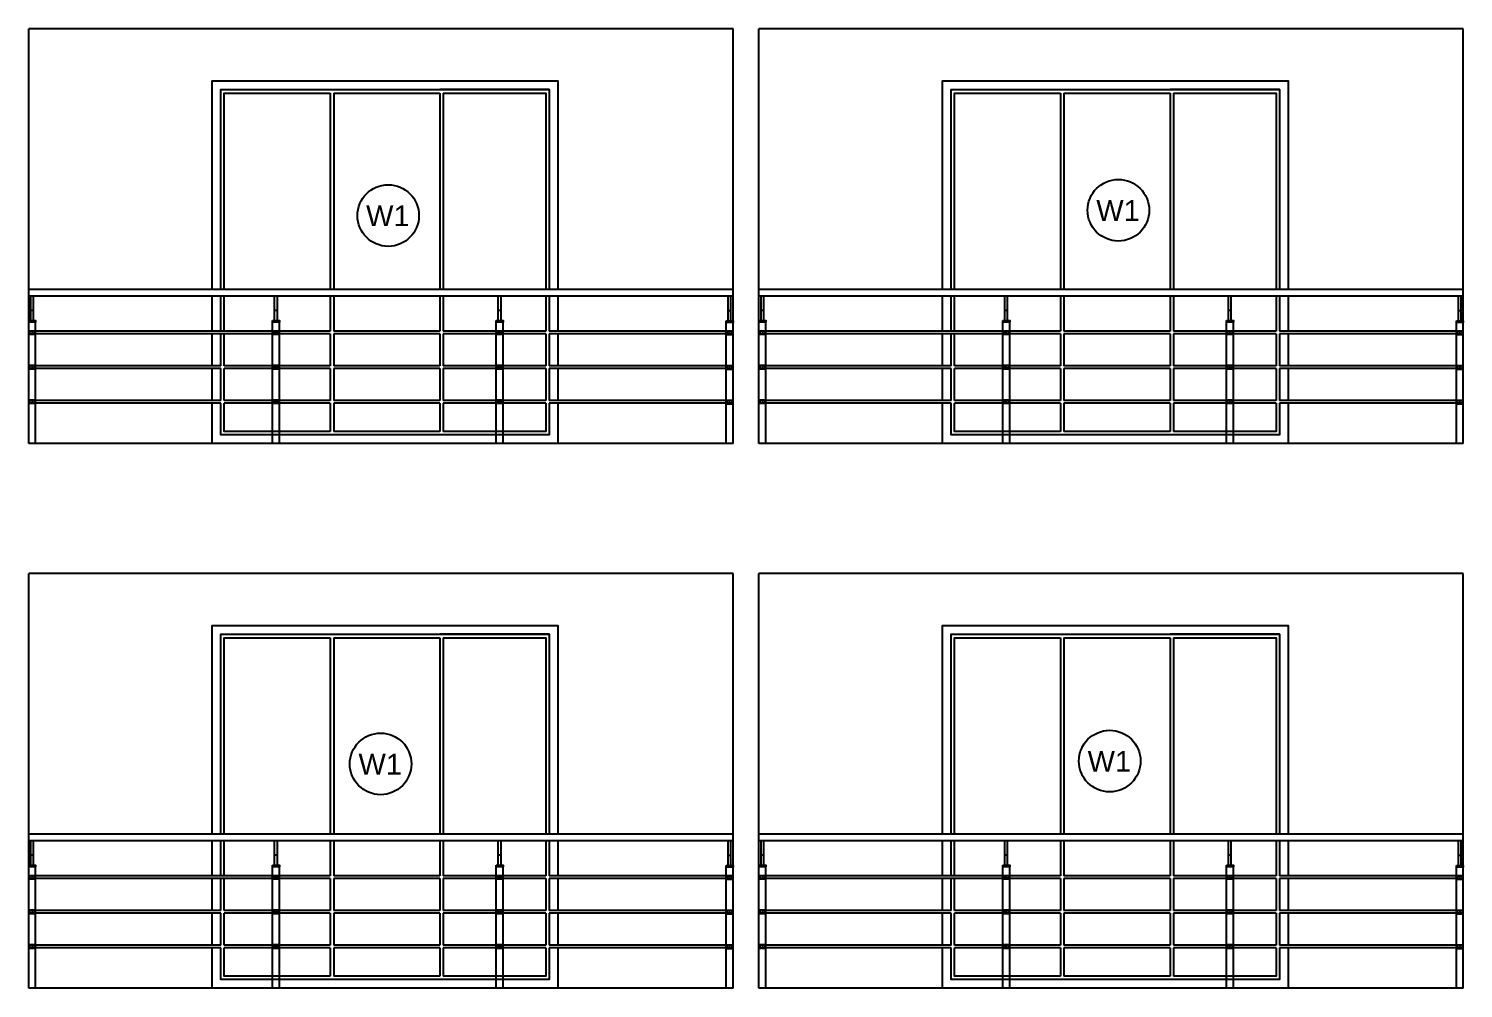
# Model space of a CAD drawing. Header units: millimetres. Extents: x -1932176 to 78768, y -1967 to 1266654.
# Drawn here: x -455554 to -447254, y 401462 to 407011 of the extents above; entities that cross this region are included whole.
import ezdxf

# ---------------------------------------------------------------- set-up
doc = ezdxf.new("R2010")
doc.units = ezdxf.units.MM
doc.layers.add('railing', color=212, linetype='Continuous', lineweight=25)
doc.styles.get("Standard").update_dxf_attribs({"font": 'arial.ttf'})

# ---------------------------------------------------------------- blocks, each defined once
blk = doc.blocks.new('ригеледержатель')
at = {"layer": 'railing', "ltscale": 10}
blk.add_lwpolyline([(148239.9, 1192434.6), (148269.9, 1192434.6), (148269.9, 1192416.6), (148239.9, 1192416.6)], close=True, dxfattribs=at)
blk.add_circle((148254.9, 1192425.6), 3, dxfattribs=at)

msp = doc.modelspace()

# ---------------------------------------------------------------- linework, layer by layer
at = {"ltscale": 30}
for p, q in [((-455554.05056, 404611.67608), (-455554.05056, 407011.20508)), ((-451479.05056, 407011.20508), (-455554.05056, 407011.20508)), ((-451479.05056, 404611.67608), (-451479.05056, 407011.20508)), ((-451329.05056, 404611.67608), (-451329.05056, 407011.20508)), ((-447254.05056, 407011.20508), (-451329.05056, 407011.20508)), ((-447254.05056, 404611.67608), (-447254.05056, 407011.20508)), ((-454442.36553, 406659.17608), (-452542.36553, 406659.17608)), ((-454442.36553, 406659.17608), (-453809.36553, 406659.17608)), ((-453809.36553, 406639.17608), (-453809.36553, 405503.70508)), ((-453789.36553, 406639.17608), (-453789.36553, 405503.70508)), ((-452542.36553, 406659.17608), (-453175.36553, 406659.17608)), ((-453175.36553, 406639.17608), (-453175.36553, 405503.70508)), ((-453155.36553, 406639.17608), (-453155.36553, 405503.70508)), ((-452542.36553, 406659.17608), (-452542.36553, 406184.47812)), ((-450217.36553, 406659.17608), (-448317.36553, 406659.17608)), ((-450217.36553, 406659.17608), (-449584.36553, 406659.17608)), ((-449584.36553, 406639.17608), (-449584.36553, 405503.70508)), ((-449564.36553, 406639.17608), (-449564.36553, 405503.70508)), ((-448317.36553, 406659.17608), (-448950.36553, 406659.17608)), ((-448950.36553, 406639.17608), (-448950.36553, 405503.70508)), ((-448930.36553, 406639.17608), (-448930.36553, 405503.70508)), ((-448317.36553, 406659.17608), (-448317.36553, 406184.47812)), ((-451479.05056, 405503.70508), (-455554.05056, 405503.70508)), ((-451479.05056, 405463.70508), (-455554.05056, 405463.70508)), ((-453809.36553, 405463.70508), (-453809.36553, 405261.70508)), ((-453789.36553, 405463.70508), (-453789.36553, 405261.70508)), ((-453175.36553, 405463.70508), (-453175.36553, 405261.70508)), ((-453155.36553, 405463.70508), (-453155.36553, 405261.70508)), ((-447254.05056, 405503.70508), (-451329.05056, 405503.70508)), ((-447254.05056, 405463.70508), (-451329.05056, 405463.70508)), ((-449584.36553, 405463.70508), (-449584.36553, 405261.70508)), ((-449564.36553, 405463.70508), (-449564.36553, 405261.70508)), ((-448950.36553, 405463.70508), (-448950.36553, 405261.70508)), ((-448930.36553, 405463.70508), (-448930.36553, 405261.70508)), ((-453809.36553, 405261.70508), (-455554.05056, 405261.70508)), ((-453809.36553, 405245.70508), (-455554.05056, 405245.70508)), ((-453809.36553, 405245.70508), (-453809.36553, 405061.70508)), ((-453175.36553, 405261.70508), (-453789.36553, 405261.70508)), ((-453789.36553, 405245.70508), (-453789.36553, 405061.70508)), ((-453175.36553, 405245.70508), (-453789.36553, 405245.70508)), ((-453175.36553, 405245.70508), (-453175.36553, 405061.70508)), ((-452562.36553, 405261.70508), (-453155.36553, 405261.70508)), ((-453155.36553, 405245.70508), (-453155.36553, 405061.70508)), ((-452562.36553, 405245.70508), (-453155.36553, 405245.70508)), ((-451479.05056, 405261.70508), (-452542.36553, 405261.70508)), ((-451479.05056, 405245.70508), (-452542.36553, 405245.70508)), ((-449584.36553, 405261.70508), (-451329.05056, 405261.70508)), ((-449584.36553, 405245.70508), (-451329.05056, 405245.70508)), ((-449584.36553, 405245.70508), (-449584.36553, 405061.70508)), ((-448950.36553, 405261.70508), (-449564.36553, 405261.70508)), ((-449564.36553, 405245.70508), (-449564.36553, 405061.70508)), ((-448950.36553, 405245.70508), (-449564.36553, 405245.70508)), ((-448950.36553, 405245.70508), (-448950.36553, 405061.70508)), ((-448337.36553, 405261.70508), (-448930.36553, 405261.70508)), ((-448930.36553, 405245.70508), (-448930.36553, 405061.70508)), ((-448337.36553, 405245.70508), (-448930.36553, 405245.70508)), ((-447254.05056, 405261.70508), (-448317.36553, 405261.70508)), ((-447254.05056, 405245.70508), (-448317.36553, 405245.70508)), ((-454442.36553, 405061.70508), (-455554.05056, 405061.70508)), ((-454442.36553, 405045.70508), (-455554.05056, 405045.70508)), ((-453809.36553, 405061.70508), (-454422.36553, 405061.70508)), ((-453809.36553, 405045.70508), (-454422.36553, 405045.70508)), ((-453809.36553, 405045.70508), (-453809.36553, 404861.70508)), ((-453175.36553, 405061.70508), (-453789.36553, 405061.70508)), ((-453789.36553, 405045.70508), (-453789.36553, 404861.70508)), ((-453175.36553, 405045.70508), (-453789.36553, 405045.70508)), ((-453175.36553, 405045.70508), (-453175.36553, 404861.70508)), ((-452562.36553, 405061.70508), (-453155.36553, 405061.70508)), ((-453155.36553, 405045.70508), (-453155.36553, 404861.70508)), ((-452562.36553, 405045.70508), (-453155.36553, 405045.70508)), ((-451479.05056, 405061.70508), (-452542.36553, 405061.70508)), ((-451479.05056, 405045.70508), (-452542.36553, 405045.70508)), ((-450217.36553, 405061.70508), (-451329.05056, 405061.70508)), ((-450217.36553, 405045.70508), (-451329.05056, 405045.70508)), ((-449584.36553, 405061.70508), (-450197.36553, 405061.70508)), ((-449584.36553, 405045.70508), (-450197.36553, 405045.70508)), ((-449584.36553, 405045.70508), (-449584.36553, 404861.70508)), ((-448950.36553, 405061.70508), (-449564.36553, 405061.70508)), ((-449564.36553, 405045.70508), (-449564.36553, 404861.70508)), ((-448950.36553, 405045.70508), (-449564.36553, 405045.70508)), ((-448950.36553, 405045.70508), (-448950.36553, 404861.70508)), ((-448337.36553, 405061.70508), (-448930.36553, 405061.70508)), ((-448930.36553, 405045.70508), (-448930.36553, 404861.70508)), ((-448337.36553, 405045.70508), (-448930.36553, 405045.70508)), ((-447254.05056, 405061.70508), (-448317.36553, 405061.70508)), ((-447254.05056, 405045.70508), (-448317.36553, 405045.70508)), ((-454442.36553, 404861.70508), (-455554.05056, 404861.70508)), ((-454442.36553, 404845.70508), (-455554.05056, 404845.70508)), ((-453809.36553, 404861.70508), (-454422.36553, 404861.70508)), ((-453809.36553, 404845.70508), (-454422.36553, 404845.70508)), ((-453809.36553, 404845.70508), (-453809.36553, 404681.67608)), ((-453175.36553, 404861.70508), (-453789.36553, 404861.70508)), ((-453789.36553, 404845.70508), (-453789.36553, 404681.67608)), ((-453175.36553, 404845.70508), (-453789.36553, 404845.70508)), ((-453175.36553, 404845.70508), (-453175.36553, 404681.67608)), ((-452562.36553, 404861.70508), (-453155.36553, 404861.70508)), ((-453155.36553, 404845.70508), (-453155.36553, 404681.67608)), ((-452562.36553, 404845.70508), (-453155.36553, 404845.70508)), ((-451479.05056, 404861.70508), (-452542.36553, 404861.70508)), ((-451479.05056, 404845.70508), (-452542.36553, 404845.70508)), ((-450217.36553, 404861.70508), (-451329.05056, 404861.70508)), ((-450217.36553, 404845.70508), (-451329.05056, 404845.70508)), ((-449584.36553, 404861.70508), (-450197.36553, 404861.70508)), ((-449584.36553, 404845.70508), (-450197.36553, 404845.70508)), ((-449584.36553, 404845.70508), (-449584.36553, 404681.67608)), ((-448950.36553, 404861.70508), (-449564.36553, 404861.70508)), ((-449564.36553, 404845.70508), (-449564.36553, 404681.67608)), ((-448950.36553, 404845.70508), (-449564.36553, 404845.70508)), ((-448950.36553, 404845.70508), (-448950.36553, 404681.67608)), ((-448337.36553, 404861.70508), (-448930.36553, 404861.70508)), ((-448930.36553, 404845.70508), (-448930.36553, 404681.67608)), ((-448337.36553, 404845.70508), (-448930.36553, 404845.70508)), ((-447254.05056, 404861.70508), (-448317.36553, 404861.70508)), ((-447254.05056, 404845.70508), (-448317.36553, 404845.70508)), ((-451479.05056, 404611.67608), (-455554.05056, 404611.67608)), ((-447254.05056, 404611.67608), (-451329.05056, 404611.67608)), ((-455554.05056, 401461.67608), (-455554.05056, 403861.20508)), ((-451479.05056, 403861.20508), (-455554.05056, 403861.20508)), ((-451479.05056, 401461.67608), (-451479.05056, 403861.20508)), ((-451329.05056, 401461.67608), (-451329.05056, 403861.20508)), ((-447254.05056, 403861.20508), (-451329.05056, 403861.20508)), ((-447254.05056, 401461.67608), (-447254.05056, 403861.20508)), ((-454442.36553, 403509.17608), (-452542.36553, 403509.17608)), ((-454442.36553, 403509.17608), (-453809.36553, 403509.17608)), ((-453809.36553, 403489.17608), (-453809.36553, 402353.70508)), ((-453789.36553, 403489.17608), (-453789.36553, 402353.70508)), ((-452542.36553, 403509.17608), (-453175.36553, 403509.17608)), ((-453175.36553, 403489.17608), (-453175.36553, 402353.70508)), ((-453155.36553, 403489.17608), (-453155.36553, 402353.70508)), ((-452542.36553, 403509.17608), (-452542.36553, 403034.47812)), ((-450217.36553, 403509.17608), (-448317.36553, 403509.17608)), ((-450217.36553, 403509.17608), (-449584.36553, 403509.17608)), ((-449584.36553, 403489.17608), (-449584.36553, 402353.70508)), ((-449564.36553, 403489.17608), (-449564.36553, 402353.70508)), ((-448317.36553, 403509.17608), (-448950.36553, 403509.17608)), ((-448950.36553, 403489.17608), (-448950.36553, 402353.70508)), ((-448930.36553, 403489.17608), (-448930.36553, 402353.70508)), ((-448317.36553, 403509.17608), (-448317.36553, 403034.47812)), ((-451479.05056, 402353.70508), (-455554.05056, 402353.70508)), ((-451479.05056, 402313.70508), (-455554.05056, 402313.70508)), ((-453809.36553, 402313.70508), (-453809.36553, 402111.70508)), ((-453789.36553, 402313.70508), (-453789.36553, 402111.70508)), ((-453175.36553, 402313.70508), (-453175.36553, 402111.70508)), ((-453155.36553, 402313.70508), (-453155.36553, 402111.70508)), ((-447254.05056, 402353.70508), (-451329.05056, 402353.70508)), ((-447254.05056, 402313.70508), (-451329.05056, 402313.70508)), ((-449584.36553, 402313.70508), (-449584.36553, 402111.70508)), ((-449564.36553, 402313.70508), (-449564.36553, 402111.70508)), ((-448950.36553, 402313.70508), (-448950.36553, 402111.70508)), ((-448930.36553, 402313.70508), (-448930.36553, 402111.70508)), ((-453809.36553, 402111.70508), (-455554.05056, 402111.70508)), ((-453809.36553, 402095.70508), (-455554.05056, 402095.70508)), ((-453809.36553, 402095.70508), (-453809.36553, 401911.70508)), ((-453175.36553, 402111.70508), (-453789.36553, 402111.70508)), ((-453789.36553, 402095.70508), (-453789.36553, 401911.70508)), ((-453175.36553, 402095.70508), (-453789.36553, 402095.70508)), ((-453175.36553, 402095.70508), (-453175.36553, 401911.70508)), ((-452562.36553, 402111.70508), (-453155.36553, 402111.70508)), ((-453155.36553, 402095.70508), (-453155.36553, 401911.70508)), ((-452562.36553, 402095.70508), (-453155.36553, 402095.70508)), ((-451479.05056, 402111.70508), (-452542.36553, 402111.70508)), ((-451479.05056, 402095.70508), (-452542.36553, 402095.70508)), ((-449584.36553, 402111.70508), (-451329.05056, 402111.70508)), ((-449584.36553, 402095.70508), (-451329.05056, 402095.70508)), ((-449584.36553, 402095.70508), (-449584.36553, 401911.70508)), ((-448950.36553, 402111.70508), (-449564.36553, 402111.70508)), ((-449564.36553, 402095.70508), (-449564.36553, 401911.70508)), ((-448950.36553, 402095.70508), (-449564.36553, 402095.70508)), ((-448950.36553, 402095.70508), (-448950.36553, 401911.70508)), ((-448337.36553, 402111.70508), (-448930.36553, 402111.70508)), ((-448930.36553, 402095.70508), (-448930.36553, 401911.70508)), ((-448337.36553, 402095.70508), (-448930.36553, 402095.70508)), ((-447254.05056, 402111.70508), (-448317.36553, 402111.70508)), ((-447254.05056, 402095.70508), (-448317.36553, 402095.70508)), ((-454442.36553, 401911.70508), (-455554.05056, 401911.70508)), ((-454442.36553, 401895.70508), (-455554.05056, 401895.70508)), ((-453809.36553, 401911.70508), (-454422.36553, 401911.70508)), ((-453809.36553, 401895.70508), (-454422.36553, 401895.70508)), ((-453809.36553, 401895.70508), (-453809.36553, 401711.70508)), ((-453175.36553, 401911.70508), (-453789.36553, 401911.70508)), ((-453789.36553, 401895.70508), (-453789.36553, 401711.70508)), ((-453175.36553, 401895.70508), (-453789.36553, 401895.70508)), ((-453175.36553, 401895.70508), (-453175.36553, 401711.70508)), ((-452562.36553, 401911.70508), (-453155.36553, 401911.70508)), ((-453155.36553, 401895.70508), (-453155.36553, 401711.70508)), ((-452562.36553, 401895.70508), (-453155.36553, 401895.70508)), ((-451479.05056, 401911.70508), (-452542.36553, 401911.70508)), ((-451479.05056, 401895.70508), (-452542.36553, 401895.70508)), ((-450217.36553, 401911.70508), (-451329.05056, 401911.70508)), ((-450217.36553, 401895.70508), (-451329.05056, 401895.70508)), ((-449584.36553, 401911.70508), (-450197.36553, 401911.70508)), ((-449584.36553, 401895.70508), (-450197.36553, 401895.70508)), ((-449584.36553, 401895.70508), (-449584.36553, 401711.70508)), ((-448950.36553, 401911.70508), (-449564.36553, 401911.70508)), ((-449564.36553, 401895.70508), (-449564.36553, 401711.70508)), ((-448950.36553, 401895.70508), (-449564.36553, 401895.70508)), ((-448950.36553, 401895.70508), (-448950.36553, 401711.70508)), ((-448337.36553, 401911.70508), (-448930.36553, 401911.70508)), ((-448930.36553, 401895.70508), (-448930.36553, 401711.70508)), ((-448337.36553, 401895.70508), (-448930.36553, 401895.70508)), ((-447254.05056, 401911.70508), (-448317.36553, 401911.70508)), ((-447254.05056, 401895.70508), (-448317.36553, 401895.70508)), ((-454442.36553, 401711.70508), (-455554.05056, 401711.70508)), ((-454442.36553, 401695.70508), (-455554.05056, 401695.70508)), ((-453809.36553, 401711.70508), (-454422.36553, 401711.70508)), ((-453809.36553, 401695.70508), (-454422.36553, 401695.70508)), ((-453809.36553, 401695.70508), (-453809.36553, 401531.67608)), ((-453175.36553, 401711.70508), (-453789.36553, 401711.70508)), ((-453789.36553, 401695.70508), (-453789.36553, 401531.67608)), ((-453175.36553, 401695.70508), (-453789.36553, 401695.70508)), ((-453175.36553, 401695.70508), (-453175.36553, 401531.67608)), ((-452562.36553, 401711.70508), (-453155.36553, 401711.70508)), ((-453155.36553, 401695.70508), (-453155.36553, 401531.67608)), ((-452562.36553, 401695.70508), (-453155.36553, 401695.70508)), ((-451479.05056, 401711.70508), (-452542.36553, 401711.70508)), ((-451479.05056, 401695.70508), (-452542.36553, 401695.70508)), ((-450217.36553, 401711.70508), (-451329.05056, 401711.70508)), ((-450217.36553, 401695.70508), (-451329.05056, 401695.70508)), ((-449584.36553, 401711.70508), (-450197.36553, 401711.70508)), ((-449584.36553, 401695.70508), (-450197.36553, 401695.70508)), ((-449584.36553, 401695.70508), (-449584.36553, 401531.67608)), ((-448950.36553, 401711.70508), (-449564.36553, 401711.70508)), ((-449564.36553, 401695.70508), (-449564.36553, 401531.67608)), ((-448950.36553, 401695.70508), (-449564.36553, 401695.70508)), ((-448950.36553, 401695.70508), (-448950.36553, 401531.67608)), ((-448337.36553, 401711.70508), (-448930.36553, 401711.70508)), ((-448930.36553, 401695.70508), (-448930.36553, 401531.67608)), ((-448337.36553, 401695.70508), (-448930.36553, 401695.70508)), ((-447254.05056, 401711.70508), (-448317.36553, 401711.70508)), ((-447254.05056, 401695.70508), (-448317.36553, 401695.70508)), ((-451479.05056, 401461.67608), (-455554.05056, 401461.67608)), ((-447254.05056, 401461.67608), (-451329.05056, 401461.67608))]:
    msp.add_line(p, q, dxfattribs=at)
at = {"ltscale": 10}
for p, q in [((-455542.05056, 405323.70508), (-455542.05056, 405463.70508)), ((-455526.05056, 405323.70508), (-455526.05056, 405463.70508)), ((-454131.25133, 405323.70508), (-454131.25133, 405463.70508)), ((-454115.25133, 405323.70508), (-454115.25133, 405463.70508)), ((-452837.34831, 405323.70508), (-452837.34831, 405463.70508)), ((-452821.34831, 405323.70508), (-452821.34831, 405463.70508)), ((-451507.05056, 405321.67608), (-451507.05056, 405463.70508)), ((-451491.05056, 405321.67608), (-451491.05056, 405463.70508)), ((-451317.05056, 405323.70508), (-451317.05056, 405463.70508)), ((-451301.05056, 405323.70508), (-451301.05056, 405463.70508)), ((-449906.25133, 405323.70508), (-449906.25133, 405463.70508)), ((-449890.25133, 405323.70508), (-449890.25133, 405463.70508)), ((-448612.34831, 405323.70508), (-448612.34831, 405463.70508)), ((-448596.34831, 405323.70508), (-448596.34831, 405463.70508)), ((-447282.05056, 405321.67608), (-447282.05056, 405463.70508)), ((-447266.05056, 405321.67608), (-447266.05056, 405463.70508)), ((-455554.05056, 405261.70508), (-455554.05056, 405313.70508)), ((-455514.05056, 405261.70508), (-455514.05056, 405313.70508)), ((-454143.25133, 405261.70508), (-454143.25133, 405313.70508)), ((-454103.25133, 405261.70508), (-454103.25133, 405313.70508)), ((-452849.34831, 405261.70508), (-452849.34831, 405313.70508)), ((-452809.34831, 405261.70508), (-452809.34831, 405313.70508)), ((-451519.05056, 405259.67608), (-451519.05056, 405311.67608)), ((-451479.05056, 405259.67608), (-451479.05056, 405311.67608)), ((-451329.05056, 405261.70508), (-451329.05056, 405313.70508)), ((-451289.05056, 405261.70508), (-451289.05056, 405313.70508)), ((-449918.25133, 405261.70508), (-449918.25133, 405313.70508)), ((-449878.25133, 405261.70508), (-449878.25133, 405313.70508)), ((-448624.34831, 405261.70508), (-448624.34831, 405313.70508)), ((-448584.34831, 405261.70508), (-448584.34831, 405313.70508)), ((-447294.05056, 405259.67608), (-447294.05056, 405311.67608)), ((-447254.05056, 405259.67608), (-447254.05056, 405311.67608)), ((-455554.05056, 405061.70508), (-455554.05056, 405261.70508)), ((-455514.05056, 405061.70508), (-455514.05056, 405245.70508)), ((-454143.25133, 405061.70508), (-454143.25133, 405261.70508)), ((-454103.25133, 405061.70508), (-454103.25133, 405245.70508)), ((-452849.34831, 405061.70508), (-452849.34831, 405261.70508)), ((-452809.34831, 405061.70508), (-452809.34831, 405245.70508)), ((-451519.05056, 405059.67608), (-451519.05056, 405259.67608)), ((-451479.05056, 405059.67608), (-451479.05056, 405243.67608)), ((-451329.05056, 405061.70508), (-451329.05056, 405261.70508)), ((-451289.05056, 405061.70508), (-451289.05056, 405245.70508)), ((-449918.25133, 405061.70508), (-449918.25133, 405261.70508)), ((-449878.25133, 405061.70508), (-449878.25133, 405245.70508)), ((-448624.34831, 405061.70508), (-448624.34831, 405261.70508)), ((-448584.34831, 405061.70508), (-448584.34831, 405245.70508)), ((-447294.05056, 405059.67608), (-447294.05056, 405259.67608)), ((-447254.05056, 405059.67608), (-447254.05056, 405243.67608)), ((-455554.05056, 404861.70508), (-455554.05056, 405061.70508)), ((-455514.05056, 404861.70508), (-455514.05056, 405045.70508)), ((-454143.25133, 404861.70508), (-454143.25133, 405061.70508)), ((-454103.25133, 404861.70508), (-454103.25133, 405045.70508)), ((-452849.34831, 404861.70508), (-452849.34831, 405061.70508)), ((-452809.34831, 404861.70508), (-452809.34831, 405045.70508)), ((-451519.05056, 404859.67608), (-451519.05056, 405059.67608)), ((-451479.05056, 404859.67608), (-451479.05056, 405043.67608)), ((-451329.05056, 404861.70508), (-451329.05056, 405061.70508)), ((-451289.05056, 404861.70508), (-451289.05056, 405045.70508)), ((-449918.25133, 404861.70508), (-449918.25133, 405061.70508)), ((-449878.25133, 404861.70508), (-449878.25133, 405045.70508)), ((-448624.34831, 404861.70508), (-448624.34831, 405061.70508)), ((-448584.34831, 404861.70508), (-448584.34831, 405045.70508)), ((-447294.05056, 404859.67608), (-447294.05056, 405059.67608)), ((-447254.05056, 404859.67608), (-447254.05056, 405043.67608)), ((-455554.05056, 404611.67608), (-455554.05056, 404861.70508)), ((-455514.05056, 404613.70508), (-455514.05056, 404845.70508)), ((-454143.25133, 404611.67608), (-454143.25133, 404861.70508)), ((-454103.25133, 404613.70508), (-454103.25133, 404845.70508)), ((-452849.34831, 404611.67608), (-452849.34831, 404861.70508)), ((-452809.34831, 404613.70508), (-452809.34831, 404845.70508)), ((-451519.05056, 404611.67608), (-451519.05056, 404859.67608)), ((-451479.05056, 404611.67608), (-451479.05056, 404843.67608)), ((-451329.05056, 404611.67608), (-451329.05056, 404861.70508)), ((-451289.05056, 404613.70508), (-451289.05056, 404845.70508)), ((-449918.25133, 404611.67608), (-449918.25133, 404861.70508)), ((-449878.25133, 404613.70508), (-449878.25133, 404845.70508)), ((-448624.34831, 404611.67608), (-448624.34831, 404861.70508)), ((-448584.34831, 404613.70508), (-448584.34831, 404845.70508)), ((-447294.05056, 404611.67608), (-447294.05056, 404859.67608)), ((-447254.05056, 404611.67608), (-447254.05056, 404843.67608)), ((-455542.05056, 402173.70508), (-455542.05056, 402313.70508)), ((-455526.05056, 402173.70508), (-455526.05056, 402313.70508)), ((-454131.25133, 402173.70508), (-454131.25133, 402313.70508)), ((-454115.25133, 402173.70508), (-454115.25133, 402313.70508)), ((-452837.34831, 402173.70508), (-452837.34831, 402313.70508)), ((-452821.34831, 402173.70508), (-452821.34831, 402313.70508)), ((-451507.05056, 402171.67608), (-451507.05056, 402313.70508)), ((-451491.05056, 402171.67608), (-451491.05056, 402313.70508)), ((-451317.05056, 402173.70508), (-451317.05056, 402313.70508)), ((-451301.05056, 402173.70508), (-451301.05056, 402313.70508)), ((-449906.25133, 402173.70508), (-449906.25133, 402313.70508)), ((-449890.25133, 402173.70508), (-449890.25133, 402313.70508)), ((-448612.34831, 402173.70508), (-448612.34831, 402313.70508)), ((-448596.34831, 402173.70508), (-448596.34831, 402313.70508)), ((-447282.05056, 402171.67608), (-447282.05056, 402313.70508)), ((-447266.05056, 402171.67608), (-447266.05056, 402313.70508)), ((-455554.05056, 402111.70508), (-455554.05056, 402163.70508)), ((-455514.05056, 402111.70508), (-455514.05056, 402163.70508)), ((-454143.25133, 402111.70508), (-454143.25133, 402163.70508)), ((-454103.25133, 402111.70508), (-454103.25133, 402163.70508)), ((-452849.34831, 402111.70508), (-452849.34831, 402163.70508)), ((-452809.34831, 402111.70508), (-452809.34831, 402163.70508)), ((-451519.05056, 402109.67608), (-451519.05056, 402161.67608)), ((-451479.05056, 402109.67608), (-451479.05056, 402161.67608)), ((-451329.05056, 402111.70508), (-451329.05056, 402163.70508)), ((-451289.05056, 402111.70508), (-451289.05056, 402163.70508)), ((-449918.25133, 402111.70508), (-449918.25133, 402163.70508)), ((-449878.25133, 402111.70508), (-449878.25133, 402163.70508)), ((-448624.34831, 402111.70508), (-448624.34831, 402163.70508)), ((-448584.34831, 402111.70508), (-448584.34831, 402163.70508)), ((-447294.05056, 402109.67608), (-447294.05056, 402161.67608)), ((-447254.05056, 402109.67608), (-447254.05056, 402161.67608)), ((-455554.05056, 401911.70508), (-455554.05056, 402111.70508)), ((-455514.05056, 401911.70508), (-455514.05056, 402095.70508)), ((-454143.25133, 401911.70508), (-454143.25133, 402111.70508)), ((-454103.25133, 401911.70508), (-454103.25133, 402095.70508)), ((-452849.34831, 401911.70508), (-452849.34831, 402111.70508)), ((-452809.34831, 401911.70508), (-452809.34831, 402095.70508)), ((-451519.05056, 401909.67608), (-451519.05056, 402109.67608)), ((-451479.05056, 401909.67608), (-451479.05056, 402093.67608)), ((-451329.05056, 401911.70508), (-451329.05056, 402111.70508)), ((-451289.05056, 401911.70508), (-451289.05056, 402095.70508)), ((-449918.25133, 401911.70508), (-449918.25133, 402111.70508)), ((-449878.25133, 401911.70508), (-449878.25133, 402095.70508)), ((-448624.34831, 401911.70508), (-448624.34831, 402111.70508)), ((-448584.34831, 401911.70508), (-448584.34831, 402095.70508)), ((-447294.05056, 401909.67608), (-447294.05056, 402109.67608)), ((-447254.05056, 401909.67608), (-447254.05056, 402093.67608)), ((-455554.05056, 401711.70508), (-455554.05056, 401911.70508)), ((-455514.05056, 401711.70508), (-455514.05056, 401895.70508)), ((-454143.25133, 401711.70508), (-454143.25133, 401911.70508)), ((-454103.25133, 401711.70508), (-454103.25133, 401895.70508)), ((-452849.34831, 401711.70508), (-452849.34831, 401911.70508)), ((-452809.34831, 401711.70508), (-452809.34831, 401895.70508)), ((-451519.05056, 401709.67608), (-451519.05056, 401909.67608)), ((-451479.05056, 401709.67608), (-451479.05056, 401893.67608)), ((-451329.05056, 401711.70508), (-451329.05056, 401911.70508)), ((-451289.05056, 401711.70508), (-451289.05056, 401895.70508)), ((-449918.25133, 401711.70508), (-449918.25133, 401911.70508)), ((-449878.25133, 401711.70508), (-449878.25133, 401895.70508)), ((-448624.34831, 401711.70508), (-448624.34831, 401911.70508)), ((-448584.34831, 401711.70508), (-448584.34831, 401895.70508)), ((-447294.05056, 401709.67608), (-447294.05056, 401909.67608)), ((-447254.05056, 401709.67608), (-447254.05056, 401893.67608)), ((-455554.05056, 401461.67608), (-455554.05056, 401711.70508)), ((-455514.05056, 401463.70508), (-455514.05056, 401695.70508)), ((-454143.25133, 401461.67608), (-454143.25133, 401711.70508)), ((-454103.25133, 401463.70508), (-454103.25133, 401695.70508)), ((-452849.34831, 401461.67608), (-452849.34831, 401711.70508)), ((-452809.34831, 401463.70508), (-452809.34831, 401695.70508)), ((-451519.05056, 401461.67608), (-451519.05056, 401709.67608)), ((-451479.05056, 401461.67608), (-451479.05056, 401693.67608)), ((-451329.05056, 401461.67608), (-451329.05056, 401711.70508)), ((-451289.05056, 401463.70508), (-451289.05056, 401695.70508)), ((-449918.25133, 401461.67608), (-449918.25133, 401711.70508)), ((-449878.25133, 401463.70508), (-449878.25133, 401695.70508)), ((-448624.34831, 401461.67608), (-448624.34831, 401711.70508)), ((-448584.34831, 401463.70508), (-448584.34831, 401695.70508)), ((-447294.05056, 401461.67608), (-447294.05056, 401709.67608)), ((-447254.05056, 401461.67608), (-447254.05056, 401693.67608))]:
    msp.add_line(p, q, dxfattribs=at)
at = {"ltscale": 100}
for p, q in [((-455542.05056, 405383.70508), (-455526.05056, 405383.70508)), ((-454131.25133, 405383.70508), (-454115.25133, 405383.70508)), ((-452837.34831, 405383.70508), (-452821.34831, 405383.70508)), ((-451507.05056, 405381.67608), (-451491.05056, 405381.67608)), ((-451317.05056, 405383.70508), (-451301.05056, 405383.70508)), ((-449906.25133, 405383.70508), (-449890.25133, 405383.70508)), ((-448612.34831, 405383.70508), (-448596.34831, 405383.70508)), ((-447282.05056, 405381.67608), (-447266.05056, 405381.67608)), ((-455542.05056, 402233.70508), (-455526.05056, 402233.70508)), ((-454131.25133, 402233.70508), (-454115.25133, 402233.70508)), ((-452837.34831, 402233.70508), (-452821.34831, 402233.70508)), ((-451507.05056, 402231.67608), (-451491.05056, 402231.67608)), ((-451317.05056, 402233.70508), (-451301.05056, 402233.70508)), ((-449906.25133, 402233.70508), (-449890.25133, 402233.70508)), ((-448612.34831, 402233.70508), (-448596.34831, 402233.70508)), ((-447282.05056, 402231.67608), (-447266.05056, 402231.67608))]:
    msp.add_line(p, q, dxfattribs=at)
for p, q in [((-455514.05056, 404611.67608), (-455514.05056, 405323.70508)), ((-454103.25133, 404611.67608), (-454103.25133, 405323.70508)), ((-452809.34831, 404611.67608), (-452809.34831, 405323.70508)), ((-451479.05056, 404611.67608), (-451479.05056, 405321.67608)), ((-451289.05056, 404611.67608), (-451289.05056, 405323.70508)), ((-449878.25133, 404611.67608), (-449878.25133, 405323.70508)), ((-448584.34831, 404611.67608), (-448584.34831, 405323.70508)), ((-447254.05056, 404611.67608), (-447254.05056, 405321.67608)), ((-455514.05056, 401461.67608), (-455514.05056, 402173.70508)), ((-454103.25133, 401461.67608), (-454103.25133, 402173.70508)), ((-452809.34831, 401461.67608), (-452809.34831, 402173.70508)), ((-451479.05056, 401461.67608), (-451479.05056, 402171.67608)), ((-451289.05056, 401461.67608), (-451289.05056, 402173.70508)), ((-449878.25133, 401461.67608), (-449878.25133, 402173.70508)), ((-448584.34831, 401461.67608), (-448584.34831, 402173.70508)), ((-447254.05056, 401461.67608), (-447254.05056, 402171.67608))]:
    msp.add_line(p, q)
at = {"linetype": 'ByBlock', "lineweight": 20}
for p, q in [((-455514.05056, 404611.67608), (-455554.05056, 404611.67608)), ((-454103.25133, 404611.67608), (-454143.25133, 404611.67608)), ((-452809.34831, 404611.67608), (-452849.34831, 404611.67608)), ((-451479.05056, 404611.67608), (-451519.05056, 404611.67608)), ((-451289.05056, 404611.67608), (-451329.05056, 404611.67608)), ((-449878.25133, 404611.67608), (-449918.25133, 404611.67608)), ((-448584.34831, 404611.67608), (-448624.34831, 404611.67608)), ((-447254.05056, 404611.67608), (-447294.05056, 404611.67608)), ((-455514.05056, 401461.67608), (-455554.05056, 401461.67608)), ((-454103.25133, 401461.67608), (-454143.25133, 401461.67608)), ((-452809.34831, 401461.67608), (-452849.34831, 401461.67608)), ((-451479.05056, 401461.67608), (-451519.05056, 401461.67608)), ((-451289.05056, 401461.67608), (-451329.05056, 401461.67608)), ((-449878.25133, 401461.67608), (-449918.25133, 401461.67608)), ((-448584.34831, 401461.67608), (-448624.34831, 401461.67608)), ((-447254.05056, 401461.67608), (-447294.05056, 401461.67608))]:
    msp.add_line(p, q, dxfattribs=at)
at = {"ltscale": 30}
for points in [[(-454492.36553, 405503.70508), (-454492.36553, 406709.17608), (-452492.36553, 406709.17608), (-452492.36553, 405503.70508)], [(-450267.36553, 405503.70508), (-450267.36553, 406709.17608), (-448267.36553, 406709.17608), (-448267.36553, 405503.70508)], [(-454442.36553, 405503.70508), (-454442.36553, 406659.17608), (-452542.36553, 406659.17608), (-452542.36553, 405503.70508)], [(-454422.36553, 405503.70508), (-454422.36553, 406639.17608), (-453809.36553, 406639.17608)], [(-453789.36553, 406639.17608), (-453175.36553, 406639.17608)], [(-453155.36553, 406639.17608), (-452562.36553, 406639.17608), (-452562.36553, 405503.70508)], [(-450217.36553, 405503.70508), (-450217.36553, 406659.17608), (-448317.36553, 406659.17608), (-448317.36553, 405503.70508)], [(-450197.36553, 405503.70508), (-450197.36553, 406639.17608), (-449584.36553, 406639.17608)], [(-449564.36553, 406639.17608), (-448950.36553, 406639.17608)], [(-448930.36553, 406639.17608), (-448337.36553, 406639.17608), (-448337.36553, 405503.70508)], [(-454492.36553, 405261.70508), (-454492.36553, 405463.70508)], [(-454442.36553, 405261.70508), (-454442.36553, 405463.70508)], [(-454422.36553, 405261.70508), (-454422.36553, 405463.70508)], [(-452562.36553, 405463.70508), (-452562.36553, 405261.70508)], [(-452542.36553, 405463.70508), (-452542.36553, 405261.70508)], [(-452492.36553, 405463.70508), (-452492.36553, 405261.70508)], [(-450267.36553, 405261.70508), (-450267.36553, 405463.70508)], [(-450217.36553, 405261.70508), (-450217.36553, 405463.70508)], [(-450197.36553, 405261.70508), (-450197.36553, 405463.70508)], [(-448337.36553, 405463.70508), (-448337.36553, 405261.70508)], [(-448317.36553, 405463.70508), (-448317.36553, 405261.70508)], [(-448267.36553, 405463.70508), (-448267.36553, 405261.70508)], [(-454492.36553, 405061.70508), (-454492.36553, 405245.70508)], [(-454442.36553, 405061.70508), (-454442.36553, 405245.70508)], [(-454422.36553, 405061.70508), (-454422.36553, 405245.70508)], [(-452562.36553, 405245.70508), (-452562.36553, 405061.70508)], [(-452542.36553, 405245.70508), (-452542.36553, 405061.70508)], [(-452492.36553, 405245.70508), (-452492.36553, 405061.70508)], [(-450267.36553, 405061.70508), (-450267.36553, 405245.70508)], [(-450217.36553, 405061.70508), (-450217.36553, 405245.70508)], [(-450197.36553, 405061.70508), (-450197.36553, 405245.70508)], [(-448337.36553, 405245.70508), (-448337.36553, 405061.70508)], [(-448317.36553, 405245.70508), (-448317.36553, 405061.70508)], [(-448267.36553, 405245.70508), (-448267.36553, 405061.70508)], [(-454492.36553, 404861.70508), (-454492.36553, 405045.70508)], [(-454442.36553, 404861.70508), (-454442.36553, 405045.70508)], [(-454422.36553, 404861.70508), (-454422.36553, 405045.70508)], [(-452562.36553, 405045.70508), (-452562.36553, 404861.70508)], [(-452542.36553, 405045.70508), (-452542.36553, 404861.70508)], [(-452492.36553, 405045.70508), (-452492.36553, 404861.70508)], [(-450267.36553, 404861.70508), (-450267.36553, 405045.70508)], [(-450217.36553, 404861.70508), (-450217.36553, 405045.70508)], [(-450197.36553, 404861.70508), (-450197.36553, 405045.70508)], [(-448337.36553, 405045.70508), (-448337.36553, 404861.70508)], [(-448317.36553, 405045.70508), (-448317.36553, 404861.70508)], [(-448267.36553, 405045.70508), (-448267.36553, 404861.70508)], [(-454492.36553, 404611.67608), (-454492.36553, 404845.70508)], [(-452542.36553, 404845.70508), (-452542.36553, 404661.67608), (-454442.36553, 404661.67608), (-454442.36553, 404845.70508)], [(-453809.36553, 404681.67608), (-454422.36553, 404681.67608), (-454422.36553, 404845.70508)], [(-452562.36553, 404845.70508), (-452562.36553, 404681.67608), (-453155.36553, 404681.67608)], [(-452492.36553, 404845.70508), (-452492.36553, 404611.67608)], [(-450267.36553, 404611.67608), (-450267.36553, 404845.70508)], [(-448317.36553, 404845.70508), (-448317.36553, 404661.67608), (-450217.36553, 404661.67608), (-450217.36553, 404845.70508)], [(-449584.36553, 404681.67608), (-450197.36553, 404681.67608), (-450197.36553, 404845.70508)], [(-448337.36553, 404845.70508), (-448337.36553, 404681.67608), (-448930.36553, 404681.67608)], [(-448267.36553, 404845.70508), (-448267.36553, 404611.67608)], [(-453175.36553, 404681.67608), (-453789.36553, 404681.67608)], [(-448950.36553, 404681.67608), (-449564.36553, 404681.67608)], [(-454492.36553, 402353.70508), (-454492.36553, 403559.17608), (-452492.36553, 403559.17608), (-452492.36553, 402353.70508)], [(-450267.36553, 402353.70508), (-450267.36553, 403559.17608), (-448267.36553, 403559.17608), (-448267.36553, 402353.70508)], [(-454442.36553, 402353.70508), (-454442.36553, 403509.17608), (-452542.36553, 403509.17608), (-452542.36553, 402353.70508)], [(-454422.36553, 402353.70508), (-454422.36553, 403489.17608), (-453809.36553, 403489.17608)], [(-453789.36553, 403489.17608), (-453175.36553, 403489.17608)], [(-453155.36553, 403489.17608), (-452562.36553, 403489.17608), (-452562.36553, 402353.70508)], [(-450217.36553, 402353.70508), (-450217.36553, 403509.17608), (-448317.36553, 403509.17608), (-448317.36553, 402353.70508)], [(-450197.36553, 402353.70508), (-450197.36553, 403489.17608), (-449584.36553, 403489.17608)], [(-449564.36553, 403489.17608), (-448950.36553, 403489.17608)], [(-448930.36553, 403489.17608), (-448337.36553, 403489.17608), (-448337.36553, 402353.70508)], [(-454492.36553, 402111.70508), (-454492.36553, 402313.70508)], [(-454442.36553, 402111.70508), (-454442.36553, 402313.70508)], [(-454422.36553, 402111.70508), (-454422.36553, 402313.70508)], [(-452562.36553, 402313.70508), (-452562.36553, 402111.70508)], [(-452542.36553, 402313.70508), (-452542.36553, 402111.70508)], [(-452492.36553, 402313.70508), (-452492.36553, 402111.70508)], [(-450267.36553, 402111.70508), (-450267.36553, 402313.70508)], [(-450217.36553, 402111.70508), (-450217.36553, 402313.70508)], [(-450197.36553, 402111.70508), (-450197.36553, 402313.70508)], [(-448337.36553, 402313.70508), (-448337.36553, 402111.70508)], [(-448317.36553, 402313.70508), (-448317.36553, 402111.70508)], [(-448267.36553, 402313.70508), (-448267.36553, 402111.70508)], [(-454492.36553, 401911.70508), (-454492.36553, 402095.70508)], [(-454442.36553, 401911.70508), (-454442.36553, 402095.70508)], [(-454422.36553, 401911.70508), (-454422.36553, 402095.70508)], [(-452562.36553, 402095.70508), (-452562.36553, 401911.70508)], [(-452542.36553, 402095.70508), (-452542.36553, 401911.70508)], [(-452492.36553, 402095.70508), (-452492.36553, 401911.70508)], [(-450267.36553, 401911.70508), (-450267.36553, 402095.70508)], [(-450217.36553, 401911.70508), (-450217.36553, 402095.70508)], [(-450197.36553, 401911.70508), (-450197.36553, 402095.70508)], [(-448337.36553, 402095.70508), (-448337.36553, 401911.70508)], [(-448317.36553, 402095.70508), (-448317.36553, 401911.70508)], [(-448267.36553, 402095.70508), (-448267.36553, 401911.70508)], [(-454492.36553, 401711.70508), (-454492.36553, 401895.70508)], [(-454442.36553, 401711.70508), (-454442.36553, 401895.70508)], [(-454422.36553, 401711.70508), (-454422.36553, 401895.70508)], [(-452562.36553, 401895.70508), (-452562.36553, 401711.70508)], [(-452542.36553, 401895.70508), (-452542.36553, 401711.70508)], [(-452492.36553, 401895.70508), (-452492.36553, 401711.70508)], [(-450267.36553, 401711.70508), (-450267.36553, 401895.70508)], [(-450217.36553, 401711.70508), (-450217.36553, 401895.70508)], [(-450197.36553, 401711.70508), (-450197.36553, 401895.70508)], [(-448337.36553, 401895.70508), (-448337.36553, 401711.70508)], [(-448317.36553, 401895.70508), (-448317.36553, 401711.70508)], [(-448267.36553, 401895.70508), (-448267.36553, 401711.70508)], [(-454492.36553, 401461.67608), (-454492.36553, 401695.70508)], [(-452542.36553, 401695.70508), (-452542.36553, 401511.67608), (-454442.36553, 401511.67608), (-454442.36553, 401695.70508)], [(-453809.36553, 401531.67608), (-454422.36553, 401531.67608), (-454422.36553, 401695.70508)], [(-452562.36553, 401695.70508), (-452562.36553, 401531.67608), (-453155.36553, 401531.67608)], [(-452492.36553, 401695.70508), (-452492.36553, 401461.67608)], [(-450267.36553, 401461.67608), (-450267.36553, 401695.70508)], [(-448317.36553, 401695.70508), (-448317.36553, 401511.67608), (-450217.36553, 401511.67608), (-450217.36553, 401695.70508)], [(-449584.36553, 401531.67608), (-450197.36553, 401531.67608), (-450197.36553, 401695.70508)], [(-448337.36553, 401695.70508), (-448337.36553, 401531.67608), (-448930.36553, 401531.67608)], [(-448267.36553, 401695.70508), (-448267.36553, 401461.67608)], [(-453175.36553, 401531.67608), (-453789.36553, 401531.67608)], [(-448950.36553, 401531.67608), (-449564.36553, 401531.67608)]]:
    msp.add_lwpolyline(points, dxfattribs=at)
at = {"ltscale": 10}
for points in [[(-455554.05056, 405323.70508), (-455514.05056, 405323.70508), (-455514.05056, 405313.70508), (-455554.05056, 405313.70508)], [(-454143.25133, 405323.70508), (-454103.25133, 405323.70508), (-454103.25133, 405313.70508), (-454143.25133, 405313.70508)], [(-452849.34831, 405323.70508), (-452809.34831, 405323.70508), (-452809.34831, 405313.70508), (-452849.34831, 405313.70508)], [(-451519.05056, 405321.67608), (-451479.05056, 405321.67608), (-451479.05056, 405311.67608), (-451519.05056, 405311.67608)], [(-451329.05056, 405323.70508), (-451289.05056, 405323.70508), (-451289.05056, 405313.70508), (-451329.05056, 405313.70508)], [(-449918.25133, 405323.70508), (-449878.25133, 405323.70508), (-449878.25133, 405313.70508), (-449918.25133, 405313.70508)], [(-448624.34831, 405323.70508), (-448584.34831, 405323.70508), (-448584.34831, 405313.70508), (-448624.34831, 405313.70508)], [(-447294.05056, 405321.67608), (-447254.05056, 405321.67608), (-447254.05056, 405311.67608), (-447294.05056, 405311.67608)], [(-455554.05056, 402173.70508), (-455514.05056, 402173.70508), (-455514.05056, 402163.70508), (-455554.05056, 402163.70508)], [(-454143.25133, 402173.70508), (-454103.25133, 402173.70508), (-454103.25133, 402163.70508), (-454143.25133, 402163.70508)], [(-452849.34831, 402173.70508), (-452809.34831, 402173.70508), (-452809.34831, 402163.70508), (-452849.34831, 402163.70508)], [(-451519.05056, 402171.67608), (-451479.05056, 402171.67608), (-451479.05056, 402161.67608), (-451519.05056, 402161.67608)], [(-451329.05056, 402173.70508), (-451289.05056, 402173.70508), (-451289.05056, 402163.70508), (-451329.05056, 402163.70508)], [(-449918.25133, 402173.70508), (-449878.25133, 402173.70508), (-449878.25133, 402163.70508), (-449918.25133, 402163.70508)], [(-448624.34831, 402173.70508), (-448584.34831, 402173.70508), (-448584.34831, 402163.70508), (-448624.34831, 402163.70508)], [(-447294.05056, 402171.67608), (-447254.05056, 402171.67608), (-447254.05056, 402161.67608), (-447294.05056, 402161.67608)]]:
    msp.add_lwpolyline(points, close=True, dxfattribs=at)
at = {"color": 252, "ltscale": 30}
for centre in [(-449249.67766, 405961.32523), (-453474.09461, 405930.67253), (-453518.15148, 402759.44335), (-449299.82376, 402775.68125)]:
    msp.add_circle(centre, 178.13957, dxfattribs=at)

# ---------------------------------------------------------------- block references
at = {"xscale": -1}
for p in [(-307279.15869, -787171.90464), (-305868.35945, -787171.90464), (-304574.45644, -787171.90464), (-303244.15869, -787173.93364), (-303054.15869, -787171.90464), (-301643.35945, -787171.90464), (-300349.45644, -787171.90464), (-299019.15869, -787173.93364), (-307279.15869, -787371.90464), (-305868.35945, -787371.90464), (-304574.45644, -787371.90464), (-303244.15869, -787373.93364), (-303054.15869, -787371.90464), (-301643.35945, -787371.90464), (-300349.45644, -787371.90464), (-299019.15869, -787373.93364), (-307279.15869, -787571.90464), (-305868.35945, -787571.90464), (-304574.45644, -787571.90464), (-303244.15869, -787573.93364), (-303054.15869, -787571.90464), (-301643.35945, -787571.90464), (-300349.45644, -787571.90464), (-299019.15869, -787573.93364), (-307279.15869, -790321.90464), (-305868.35945, -790321.90464), (-304574.45644, -790321.90464), (-303244.15869, -790323.93364), (-303054.15869, -790321.90464), (-301643.35945, -790321.90464), (-300349.45644, -790321.90464), (-299019.15869, -790323.93364), (-307279.15869, -790521.90464), (-305868.35945, -790521.90464), (-304574.45644, -790521.90464), (-303244.15869, -790523.93364), (-303054.15869, -790521.90464), (-301643.35945, -790521.90464), (-300349.45644, -790521.90464), (-299019.15869, -790523.93364), (-307279.15869, -790721.90464), (-305868.35945, -790721.90464), (-304574.45644, -790721.90464), (-303244.15869, -790723.93364), (-303054.15869, -790721.90464), (-301643.35945, -790721.90464), (-300349.45644, -790721.90464), (-299019.15869, -790723.93364)]:
    msp.add_blockref('ригеледержатель', p, dxfattribs=at)

# ---------------------------------------------------------------- texts
at = {"color": 252, "transparency": 16777216, "char_height": 120, "attachment_point": 1}
for insert in [(-453601.89125, 405989.24844), (-449377.4743, 406019.90114), (-453645.94812, 402818.01926), (-449427.6204, 402834.25716)]:
    msp.add_mtext_dynamic_manual_height_columns('W1', width=74.86437, gutter_width=11139.68641, heights=[0], dxfattribs=dict(at, insert=insert))

doc.saveas('drawing.dxf')
